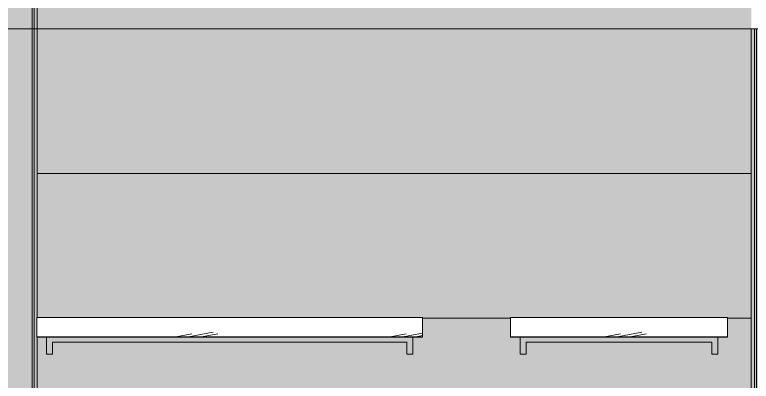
# Model space of a CAD drawing. Header units: millimetres. Extents: x 148937 to 2048786, y 870 to 351006.
# Drawn here: x 577206 to 583317, y 322320 to 325362 of the extents above; entities that cross this region are included whole.
import ezdxf

# ---------------------------------------------------------------- set-up
doc = ezdxf.new("R2010")
doc.units = ezdxf.units.MM
doc.layers.add('Линии', color=7, linetype='Continuous', lineweight=9, true_color=0x00a600)
doc.layers.add('Ограждение', color=7, linetype='Continuous', lineweight=9, true_color=0x408080)
doc.layers.add('Обобщенные модели', color=7, linetype='Continuous', lineweight=18)
doc.layers.add('Стены', color=7, linetype='Continuous', lineweight=18)
pattern_1 = [(190.539, (997.11, -1452.26), (-1778.0063, -441.0521), [361.702, -3255.323]), (190.539, (1032.67, -1465.49), (-1778.0063, -441.0521), [217.02, -3400.004]), (190.539, (819.31, -1465.49), (-1778.0063, -441.0521), [217.02, -3400.004])]
pattern_2 = [(236.31, (997.1, 1244.6), (-1777.996, -3556.002), [641.07, -5769.6]), (236.31, (1032.67, 1137.9), (-1777.996, -3556.002), [384.64, -6026.03]), (236.31, (819.3, 1137.9), (-1777.996, -3556.002), [384.64, -6026.03])]

# ---------------------------------------------------------------- blocks, each defined once
blk = doc.blocks.new('125_Горизонтальный козырек - Горизонтальный козырек L_1200-V36-_О__Ф__В-А__Западный')
at = {"layer": 'Ограждение'}
h = blk.add_hatch(dxfattribs=at)
h.set_pattern_fill('FP_6', style=0, pattern_type=2)
h.set_pattern_definition(pattern_1)
h.paths.add_polyline_path([(-6295, 2545), (-6295, 2705), (-8095, 2705), (-8095, 2545), (-6446.6, 2545)], flags=0)
h = blk.add_hatch(dxfattribs=at)
h.set_pattern_fill('FP_5', style=0, pattern_type=2)
h.set_pattern_definition(pattern_2)
h.paths.add_polyline_path([(-7153.9, 2540), (-6295, 2540), (-6295, 2545), (-8095, 2545), (-8095, 2540), (-7697, 2540)], flags=0)
at = {"layer": 'Ограждение', "true_color": 0x9ea0a1}
blk.add_hatch(color=253, dxfattribs=at).paths.add_polyline_path([(-8015, 2400), (-7965, 2400), (-7965, 2500), (-6425, 2500), (-6425, 2400), (-6375, 2400), (-6375, 2540), (-8015, 2540), (-8015, 2450)], flags=0)
at = {"layer": 'Ограждение', "color": 7}
for p, q in [((-8095, 2545), (-8095, 2705)), ((-8095, 2705), (-6295, 2705)), ((-6295, 2705), (-6295, 2545)), ((-8095, 2540), (-8095, 2545)), ((-8095, 2545), (-6295, 2545)), ((-6295, 2540), (-8095, 2540)), ((-8015, 2400), (-8015, 2540)), ((-6375, 2540), (-6375, 2400)), ((-6295, 2545), (-6295, 2540)), ((-6425, 2500), (-7965, 2500)), ((-7965, 2400), (-7965, 2500)), ((-6425, 2500), (-6425, 2400)), ((-8015, 2400), (-7965, 2400)), ((-6425, 2400), (-6375, 2400))]:
    blk.add_line(p, q, dxfattribs=at)
blk = doc.blocks.new('190_ФЭ_Стена_Стык вертикальный - ФЭ-C1_110-1290850-_О__Ф__В-А__Западный')
at = {"layer": 'Обобщенные модели', "true_color": 0xcfd0cf}
for points in [[(-6072, 492.1), (-6072, 5100), (-6098, 5100), (-6098, 492.1), (-6095, 492.1)], [(-6055, 434.7), (-6055, 5100), (-6072, 5100), (-6072, 492.1), (-6069.4, 491.4), (-6072, 481.8), (-6072, 451.7), (-6055.1, 434.8)], [(-6055, 434.7), (-5945, 434.7), (-5945, 5100), (-6055, 5100), (-6055, 830.8)], [(-5945, 434.7), (-5928, 451.8), (-5928, 481.9), (-5930.6, 491.4), (-5928, 492.1), (-5928, 5100), (-5945, 5100), (-5945, 434.8)], [(-5902, 492.1), (-5902, 5100), (-5928, 5100), (-5928, 492.1)]]:
    blk.add_hatch(color=254, dxfattribs=at).paths.add_polyline_path(points, flags=0)
at = {"layer": 'Линии', "color": 7, "lineweight": 18}
for p, q in [((-6072, 5100), (-6098, 5100)), ((-6098, 5100), (-6098, 491.4)), ((-6055, 5100), (-6072, 5100)), ((-5945, 5100), (-6055, 5100)), ((-5928, 5100), (-5945, 5100)), ((-5902, 5100), (-5928, 5100)), ((-5902, 5100), (-5902, 491.4)), ((-6098, 481.9), (-6098, 451.7)), ((-6098, 451.7), (-6072, 451.7)), ((-6072, 451.7), (-6055.1, 434.8)), ((-6055, 434.7), (-5945, 434.7)), ((-5944.9, 434.8), (-5928, 451.7)), ((-5928, 451.7), (-5902, 451.7)), ((-5902, 481.9), (-5902, 451.7))]:
    blk.add_line(p, q, dxfattribs=at)
at = {"layer": 'Обобщенные модели'}
for p, q in [((-6072, 5100), (-6072, 491.4)), ((-6055, 5100), (-6055, 434.7)), ((-5945, 5100), (-5945, 434.7)), ((-5928, 5100), (-5928, 491.4)), ((-6072, 481.9), (-6072, 451.7)), ((-5928, 481.9), (-5928, 451.7))]:
    blk.add_line(p, q, dxfattribs=at)
blk = doc.blocks.new('190_ФЭ_Стена_Стык угловой внешний фигурный - ФЭ-У1_230х230-1307718-_О__Ф__В-А__Западный')
at = {"layer": 'Обобщенные модели', "true_color": 0xcfd0cf}
for points in [[(-12065.1, 435), (-12065.1, 5100), (-12295.1, 5100), (-12295.1, 435)], [(-12065.1, 435), (-12064.8, 435), (-12048.1, 451.7), (-12048.1, 481.9), (-12050.6, 491.4), (-12048.1, 492.1), (-12048.1, 5100), (-12065.1, 5100), (-12065.1, 487.6)]]:
    blk.add_hatch(color=254, dxfattribs=at).paths.add_polyline_path(points, flags=0)
h = blk.add_hatch(color=254, dxfattribs=at)
h.paths.add_polyline_path([(-12022.1, 451.8), (-12022.1, 481.8), (-12048.1, 481.8), (-12048.1, 451.8)], flags=0)
h.paths.add_polyline_path([(-12022.1, 492.1), (-12022.1, 2540), (-12025, 2540), (-12025, 2704.6), (-12022.1, 2705), (-12022.1, 5100), (-12048.1, 5100), (-12048.1, 492.1)], flags=0)
at = {"layer": 'Линии', "color": 7, "lineweight": 18}
for p, q in [((-12295.1, 5100), (-12065.1, 5100)), ((-12295.1, 435), (-12295.1, 5100)), ((-12065.1, 5100), (-12048.1, 5100)), ((-12048.1, 5100), (-12022.1, 5100)), ((-12022.1, 5100), (-12022.1, 2704.6)), ((-12022.1, 2540), (-12022.1, 491.4)), ((-12065.1, 435), (-12295.1, 435)), ((-12022.1, 481.9), (-12022.1, 451.7))]:
    blk.add_line(p, q, dxfattribs=at)
at = {"layer": 'Обобщенные модели'}
for p, q in [((-12065.1, 5100), (-12065.1, 435)), ((-12048.1, 5100), (-12048.1, 491.4)), ((-12048.1, 481.9), (-12048.1, 451.7))]:
    blk.add_line(p, q, dxfattribs=at)
blk = doc.blocks.new('190_ФЭ_Стена_Стык угловой внешний фигурный - ФЭ-У1_230х230-1307851-_О__Ф__В-А__Западный')
at = {"layer": 'Обобщенные модели', "true_color": 0xcfd0cf}
for points in [[(-12295, 5100), (-12065.1, 5100), (-12065.1, 5740), (-12295.1, 5740), (-12295.1, 5100)], [(-12048.1, 5100), (-12048.1, 5740), (-12065.1, 5740), (-12065.1, 5100)], [(-12032.1, 5100), (-12022.1, 5100), (-12023.1, 5707.1), (-12048.1, 5707.1), (-12048.1, 5100)]]:
    blk.add_hatch(color=254, dxfattribs=at).paths.add_polyline_path(points, flags=0)
at = {"layer": 'Линии', "color": 7, "lineweight": 18}
for p, q in [((-12295.1, 5740), (-12065.1, 5740)), ((-12295.1, 5100), (-12295.1, 5740)), ((-12065.1, 5740), (-12048.1, 5740)), ((-12048.1, 5740), (-12022.1, 5740)), ((-12022.1, 5740), (-12022.1, 5100)), ((-12065.1, 5100), (-12295.1, 5100)), ((-12048.1, 5100), (-12065.1, 5100)), ((-12022.1, 5100), (-12048.1, 5100))]:
    blk.add_line(p, q, dxfattribs=at)
at = {"layer": 'Обобщенные модели'}
for p, q in [((-12065.1, 5740), (-12065.1, 5100)), ((-12048.1, 5740), (-12048.1, 5100))]:
    blk.add_line(p, q, dxfattribs=at)
blk = doc.blocks.new('125_Горизонтальный козырек - Горизонтальный козырек L_1200-1478645-_О__Ф__В-А__Западный')
at = {"layer": 'Ограждение'}
h = blk.add_hatch(dxfattribs=at)
h.set_pattern_fill('FP_6', style=0, pattern_type=2)
h.set_pattern_definition(pattern_1)
h.paths.add_polyline_path([(-11967.9, 2545), (-8825, 2545), (-8825, 2705), (-12025, 2704.6), (-12025, 2545)], flags=0)
h = blk.add_hatch(dxfattribs=at)
h.set_pattern_fill('FP_5', style=0, pattern_type=2)
h.set_pattern_definition(pattern_2)
h.paths.add_polyline_path([(-8915, 2540), (-8825, 2540), (-8825, 2545), (-12025, 2545), (-12025, 2540), (-10668.2, 2540)], flags=0)
at = {"layer": 'Ограждение', "true_color": 0x9ea0a1}
blk.add_hatch(color=253, dxfattribs=at).paths.add_polyline_path([(-8905, 2400), (-8905, 2540), (-11945, 2540), (-11945, 2400), (-11895, 2400), (-11895, 2500), (-8955, 2500), (-8955, 2400)], flags=0)
at = {"layer": 'Ограждение', "color": 7}
for p, q in [((-12025, 2545), (-12025, 2705)), ((-12022.1, 2705), (-8825, 2705)), ((-8825, 2705), (-8825, 2545)), ((-12025, 2540), (-12025, 2545)), ((-12025, 2545), (-8825, 2545)), ((-8825, 2540), (-12025, 2540)), ((-11945, 2400), (-11945, 2540)), ((-8905, 2540), (-8905, 2400)), ((-8825, 2545), (-8825, 2540)), ((-8955, 2500), (-11895, 2500)), ((-11895, 2400), (-11895, 2500)), ((-8955, 2500), (-8955, 2400)), ((-11945, 2400), (-11895, 2400)), ((-8955, 2400), (-8905, 2400))]:
    blk.add_line(p, q, dxfattribs=at)

msp = doc.modelspace()

# ---------------------------------------------------------------- hatches: boundary and pattern name
at = {"layer": 'Стены', "lineweight": 9, "true_color": 0xcfd0cf}
for points in [[(578746.82442, 325244.86656), (583317.04028, 325244.86656), (583317.04028, 325852.0021), (577392.96894, 325852.0021), (577392.96894, 325244.86656)], [(583317.04028, 324044.86656), (583317.04028, 325244.86656), (577392.96894, 325244.86656), (577392.96894, 324044.86656), (582261.18331, 324044.86656)], [(581320.04028, 322844.86656), (581320.04028, 322849.86656), (583120.04028, 322849.86656), (583120.04028, 322844.86656), (583317.04028, 322844.86656), (583317.04028, 324044.86656), (577392.96894, 324044.86656), (577392.96894, 322849.86656), (580590.04028, 322849.86656), (580590.04028, 322844.86656), (581089.73035, 322844.86656)], [(582725.04028, 321644.86656), (583317.04028, 321644.86656), (583317.04028, 322844.86656), (583120.04028, 322844.86656), (583120.04028, 322684.86656), (583040.04028, 322684.86656), (583040.04028, 322544.86656), (582990.04028, 322544.86656), (582990.04028, 322644.86656), (581450.04028, 322644.86656), (581450.04028, 322544.86656), (581400.04028, 322544.86656), (581400.04028, 322684.86656), (581320.04028, 322684.86656), (581320.04028, 322844.86656), (580590.04028, 322844.86656), (580590.04028, 322684.86656), (580510.04028, 322684.86656), (580510.04028, 322544.86656), (580460.04028, 322544.86656), (580460.04028, 322644.86656), (577520.04028, 322644.86656), (577520.04028, 322544.86656), (577470.04028, 322544.86656), (577470.04028, 322684.86656), (577392.96894, 322684.86656), (577392.96894, 321644.86656), (577835.04028, 321644.86656), (577835.04028, 322244.86656), (580145.04028, 322244.86656), (580145.04028, 321644.86656), (581715.04028, 321644.86656), (581715.04028, 322244.86656), (582725.04028, 322244.86656), (582725.04028, 321758.62983)]]:
    msp.add_hatch(color=254, dxfattribs=at).paths.add_polyline_path(points, flags=0)

# ---------------------------------------------------------------- linework, layer by layer
at = {"layer": 'Линии', "color": 7, "lineweight": 18}
for p, q in [((583317.04028, 325244.86656), (577392.96894, 325244.86656)), ((583317.04028, 324044.86656), (577392.96894, 324044.86656)), ((581320.04028, 322844.86656), (580590.04028, 322844.86656)), ((583317.04028, 322844.86656), (583120.04028, 322844.86656))]:
    msp.add_line(p, q, dxfattribs=at)

# ---------------------------------------------------------------- block references
at = {"layer": 'Обобщенные модели'}
for name in ['190_ФЭ_Стена_Стык угловой внешний фигурный - ФЭ-У1_230х230-1307851-_О__Ф__В-А__Западный', '190_ФЭ_Стена_Стык угловой внешний фигурный - ФЭ-У1_230х230-1307718-_О__Ф__В-А__Западный', '190_ФЭ_Стена_Стык вертикальный - ФЭ-C1_110-1290850-_О__Ф__В-А__Западный']:
    msp.add_blockref(name, (589415.04028, 320144.86656), dxfattribs=at)
at = {"layer": 'Ограждение', "color": 7}
for name in ['125_Горизонтальный козырек - Горизонтальный козырек L_1200-1478645-_О__Ф__В-А__Западный', '125_Горизонтальный козырек - Горизонтальный козырек L_1200-V36-_О__Ф__В-А__Западный']:
    msp.add_blockref(name, (589415.04028, 320144.86656), dxfattribs=at)

doc.saveas('drawing.dxf')
